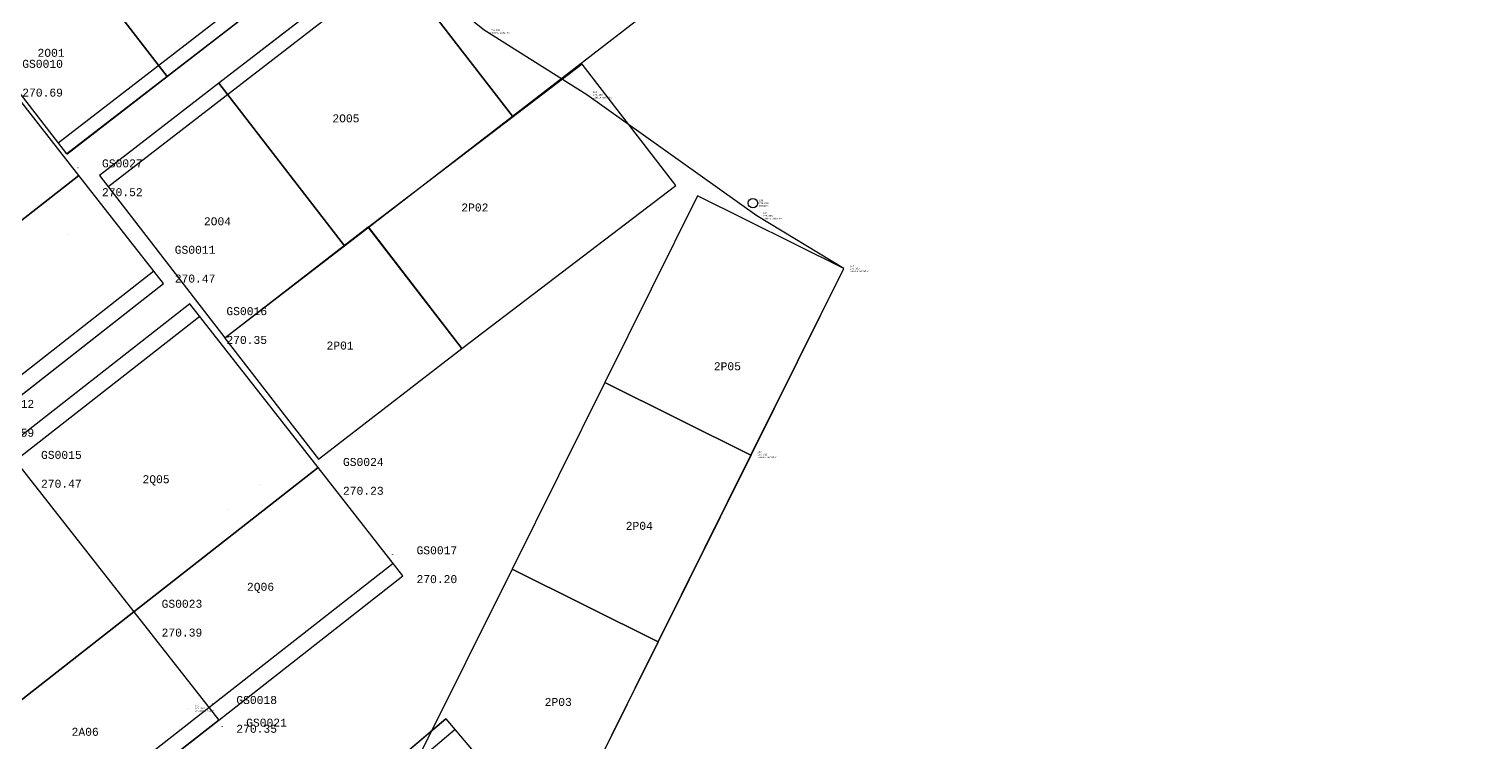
# Model space of a CAD drawing. Extents: x -1 to 923337, y -63322 to 323191.
# Drawn here: x 298496 to 388970, y 86000 to 130566 of the extents above; entities that cross this region are included whole.
import ezdxf
from ezdxf.enums import TextEntityAlignment as Align

# ---------------------------------------------------------------- set-up
doc = ezdxf.new("R2010")
doc.units = 0
doc.header["$PDMODE"] = 35
doc.header["$PDSIZE"] = 1
doc.linetypes.add('Solid', pattern=[0])
for name, color, linetype, lineweight in [('aggiornamento 19-02-24', 7, 'Continuous', 30), ('aree gps 3', 84, 'Continuous', 30), ('NUOVE STIVE TRACCIATURA', 150, 'Continuous', 30), ('PUNTI RILIEVO 12_02_24', 102, 'Solid', 30), ('WF ingombro stive 2', 1, 'Continuous', 30), ('WF lato di accesso', 40, 'Continuous', 30), ('WF SCHIZZI', 30, 'Solid', 30), ('WF tracciatura', 30, 'Continuous', 30)]:
    doc.layers.add(name, color=color, linetype=linetype, lineweight=lineweight)
for name, color, linetype in [('RILIEVO VECCHIO 1', 8, 'Continuous'), ('WF nome aree GPS', 7, 'Continuous'), ('WF nuovi punti', 6, 'Continuous'), ('WF_lato_di_accesso', 40, 'Continuous')]:
    doc.layers.add(name, color=color, linetype=linetype)
doc.styles.get("Standard").update_dxf_attribs({"font": 'consola.ttf', "height": 500})

# ---------------------------------------------------------------- blocks, each defined once
blk = doc.blocks.new('rilievo 2')
at = {"color": 8}
blk.add_polyline3d([(377957, -551519, -1580), (396391, -562427, -1455), (395427, -574492, -1317), (395026, -585611, -1377), (397751, -587224, -1981), (408367, -589089, -2210), (438006, -587763, -2348), (450817, -582890, -2520), (462675, -576278, -2454), (477131, -569186, -2633), (463320, -559281, -2554), (462858, -554252, -2417), (453210, -543978, -2458), (436425, -525791, -2385), (420179, -509524, -2064), (431791, -486142, -2181), (437562, -474517, -1956), (432131, -471235, -1903), (421510, -463664, -1858), (415096, -459635, -1816), (399752, -447354, -1648)], dxfattribs=at)
at = {"color": 1}
blk.add_circle((431887, -470441, -1896), 300, dxfattribs=at)
at = {"color": 8}
for p in [(415096, -459635, -1816), (421510, -463664, -1858), (431887, -470441, -1896), (432131, -471235, -1903), (437562, -474517, -1956), (431791, -486142, -2181), (396638, -501993, -1839)]:
    blk.add_point(p, dxfattribs=at)
for s, p in [('270.176', (415485, -459635, -1816)), ('Limite asfalto', (415485, -459802, -1816)), ('188', (421899, -463498, -1858)), ('270.133', (421899, -463664, -1858)), ('Limite asfalto', (421899, -463831, -1858)), ('186', (432276, -470274, -1896)), ('270.096', (432276, -470441, -1896)), ('Idrante', (432276, -470608, -1896)), ('187', (432520, -471068, -1903)), ('270.089', (432520, -471235, -1903)), ('Limite asfalto', (432520, -471402, -1903)), ('184', (437951, -474350, -1956)), ('270.035', (437951, -474517, -1956)), ('Limite asfalto', (437951, -474683, -1956)), ('183', (432180, -485976, -2181)), ('269.811', (432180, -486142, -2181)), ('Limite asfalto', (432180, -486309, -2181)), ('586', (397027, -501827, -1839)), ('270.153', (397027, -501993, -1839)), ('Ingombro stive', (397027, -502160, -1839))]:
    blk.add_text(s, height=100, dxfattribs=at).set_placement(p, align=Align.MIDDLE_LEFT)
blk = doc.blocks.new('schizzo stive nuovo rilievo')
at = {"layer": 'NUOVE STIVE TRACCIATURA', "elevation": 61}
blk.add_lwpolyline([(-62406, 67489), (-58749, 63163), (-68314, 55076), (-71972, 59403)], close=True, dxfattribs=at)
at = {"layer": 'WF tracciatura'}
blk.add_line((-61838, 66817, 61), (-71404, 58731, 61), dxfattribs=at)
at = {"layer": 'WF_lato_di_accesso'}
blk.add_line((-62406, 67489, 61), (-71972, 59403, 61), dxfattribs=at)
blk = doc.blocks.new('punti rilievo 29-02-24')
at = {"layer": 'PUNTI RILIEVO 12_02_24'}
for p in [(612924.263, 4885872.602, 272.331), (612928.808, 4885867.202, 272.331), (612932.036, 4885863.366, 272.331), (612939.318, 4885853.94, 272.331), (612943.915, 4885848.419, 272.331), (612927.986, 4885845.078, 272.331), (612932.656, 4885839.066, 272.331), (612933.271, 4885837.648, 272.331)]:
    blk.add_point(p, dxfattribs=at)
at = {"layer": 'PUNTI RILIEVO 12_02_24', "color": 7}
for s, p in [('GS0010', (612920.779, 4885878.823, 272.331)), ('270.69', (612920.779, 4885877.023, 272.331)), ('GS0027', (612925.763, 4885872.602, 272.331)), ('270.52', (612925.763, 4885870.802, 272.331)), ('GS0011', (612930.308, 4885867.202, 272.331)), ('270.47', (612930.308, 4885865.402, 272.331)), ('GS0016', (612933.536, 4885863.366, 272.331)), ('270.35', (612933.536, 4885861.566, 272.331)), ('GS0012', (612918.983, 4885857.568, 272.331)), ('270.59', (612918.983, 4885855.768, 272.331)), ('GS0015', (612921.954, 4885854.382, 272.331)), ('GS0024', (612940.818, 4885853.94, 272.331)), ('270.47', (612921.954, 4885852.582, 272.331)), ('270.23', (612940.818, 4885852.14, 272.331)), ('GS0017', (612945.415, 4885848.419, 272.331)), ('270.20', (612945.415, 4885846.619, 272.331)), ('GS0023', (612929.486, 4885845.078, 272.331)), ('270.39', (612929.486, 4885843.278, 272.331)), ('GS0018', (612934.156, 4885839.066, 272.331)), ('GS0021', (612934.771, 4885837.648, 272.331)), ('270.35', (612934.156, 4885837.266, 272.331))]:
    blk.add_text(s, height=0.5, dxfattribs=at).set_placement(p)

msp = doc.modelspace()

# ---------------------------------------------------------------- linework, layer by layer
at = {"layer": 'aggiornamento 19-02-24', "color": 116, "true_color": 0x136734}
msp.add_point((304803.2, 94228.3), dxfattribs=at)
at = {"layer": 'aree gps 3', "color": 116, "true_color": 0x136734, "elevation": 339.4}
for points in [[(284263.2, 119625.3), (289987.3, 112314.5), (301613.6, 121417.4), (295889.6, 128728.2)], [(289987.3, 112314.5), (295282.9, 105550.8), (306909.2, 114653.6), (301613.6, 121417.4)], [(297039.5, 104376.3), (305053.9, 94140.2), (316567, 103154.4), (308552.6, 113390.5)], [(305053.9, 94140.2), (294820.3, 86127.7), (286805.8, 96363.8), (297039.5, 104376.3)], [(316567, 103154.4), (305053.9, 94140.2), (310352, 87373.4), (321865.1, 96387.6)], [(305053.9, 94140.2), (310352, 87373.4), (300118.3, 79360.9), (294820.3, 86127.7)]]:
    msp.add_lwpolyline(points, close=True, dxfattribs=at)
at = {"layer": 'WF ingombro stive 2'}
for points, elevation in [([(346413.7, 138809.3), (338567.9, 148958.9), (320855.8, 135277.4), (328698.1, 125125.1)], -1837.3), ([(328697.6, 125125.5), (320855.8, 135277.4), (310361.2, 127171), (318203, 117019.1)], -1837.7), ([(338905.5, 120787.1), (333057.7, 128365.3), (319699.4, 118174.9), (325547.2, 110596.6)], -1837.7), ([(318203.1, 117019), (310361.3, 127170.9), (302894.6, 121403.5), (310736.3, 111251.7)], -1837.7), ([(349400.7, 115600.9), (340265, 120137.3), (334470.5, 108468), (343606.2, 103931.6)], -2064.3), ([(325543.4, 110601.5), (319699.3, 118174.9), (310739.4, 111251.5), (316583.4, 103678.1)], -1837.7), ([(343606.2, 103931.6), (334470.5, 108468), (328676.1, 96798.7), (337811.8, 92262.3)], -2064.3), ([(337811.8, 92262.3), (328676.1, 96798.7), (322881.6, 85129.4), (332017.3, 80593)], -2064.3)]:
    msp.add_lwpolyline(points, close=True, dxfattribs=dict(at, elevation=elevation))
for points in [[(311030.4, 143498.9), (317265.7, 135426.7), (307132.8, 127599.5), (300897.4, 135671.7)], [(300897.4, 135671.7), (307132.8, 127599.5), (300854.8, 122753.1), (294619.5, 130825.3)]]:
    msp.add_lwpolyline(points, close=True, dxfattribs=at)
at = {"layer": 'WF lato di accesso'}
for p, q in [((307132.8, 127599.5), (317265.7, 135426.7)), ((320855.8, 135277.4, -1837.7), (310361.2, 127171, -1837.7)), ((300860.4, 122749.7, 0.2), (307132.8, 127599.5)), ((310361.2, 127171, -1837.7), (302894.6, 121403.5, -1837.7)), ((325547.2, 110596.6, -1837.7), (338905.5, 120787.1, -1837.7)), ((340265, 120137.3, -2064.3), (334470.5, 108468, -2064.3)), ((295282.9, 105550.8, 339.4), (306909.2, 114653.6, 339.4)), ((308552.6, 113390.5, 339.4), (297039.5, 104376.3, 339.4)), ((316583.4, 103678.1, -1837.7), (325543.4, 110601.5, -1837.7)), ((334470.5, 108468, -2064.3), (328676.1, 96798.7, -2064.3)), ((310352, 87373.4, 339.4), (321865.1, 96387.6, 339.4)), ((328676.1, 96798.7, -2064.3), (322881.6, 85129.4, -2064.3)), ((300118.3, 79360.9, 339.4), (310352, 87373.4, 339.4))]:
    msp.add_line(p, q, dxfattribs=at)
at = {"layer": 'WF nuovi punti'}
for p in [(300909, 117714), (312942.5, 102122.7, -1837.7), (310920.4, 100562, -1837.7)]:
    msp.add_point(p, dxfattribs=at)
at = {"layer": 'WF tracciatura'}
for p, q in [((300318.1, 123447.9, 0.4), (316727.2, 136123.8)), ((303433.5, 120705.8, -1837.3), (321394.5, 134580, -1837.7)), ((294666.5, 106338.2, 339.4), (306292.8, 115441, 339.4)), ((309169.1, 112603.1, 339.4), (297503.3, 103469.4, 339.4)), ((309735.5, 88160.8, 339.4), (321248.6, 97175, 339.4)), ((299501.8, 80148.3, 339.4), (309735.5, 88160.8, 339.4))]:
    msp.add_line(p, q, dxfattribs=at)

# ---------------------------------------------------------------- block references
at = {"layer": 'NUOVE STIVE TRACCIATURA', "color": 146, "true_color": 0x105689}
msp.add_blockref('schizzo stive nuovo rilievo', (386954.7, 19960.5, -2308.8), dxfattribs=at)
at = {"layer": 'RILIEVO VECCHIO 1', "color": 251}
msp.add_blockref('rilievo 2', (-88161.4, 590117.4), dxfattribs=at)
at = {"layer": 'WF SCHIZZI', "xscale": 1000, "yscale": 1000, "zscale": 1000}
msp.add_blockref('punti rilievo 29-02-24', (-612622703.9, -4885750686.9, -271991.4), dxfattribs=at)

# ---------------------------------------------------------------- texts
at = {"layer": 'WF nome aree GPS'}
for s, p in [('2O01', (299029.9, 128823.9, -1676.3)), ('2O05', (317452.1, 124727.6, -1676.3)), ('2P02', (325509.1, 119157.8, -1676.3)), ('2O04', (309425.8, 118293.4, -1676.3)), ('2P01', (317087.5, 110529.5, -1676.3)), ('2P05', (341285.3, 109235, -1676.3)), ('2Q05', (305589.6, 102175.1)), ('2P04', (335780.4, 99261.5, -1676.3)), ('2Q06', (312117.7, 95453)), ('2P03', (330717.9, 88256.4, -1676.3)), ('2A06', (301160.2, 86390.3, -48.8))]:
    msp.add_text(s, height=500, dxfattribs=at).set_placement(p)

doc.saveas('drawing.dxf')
